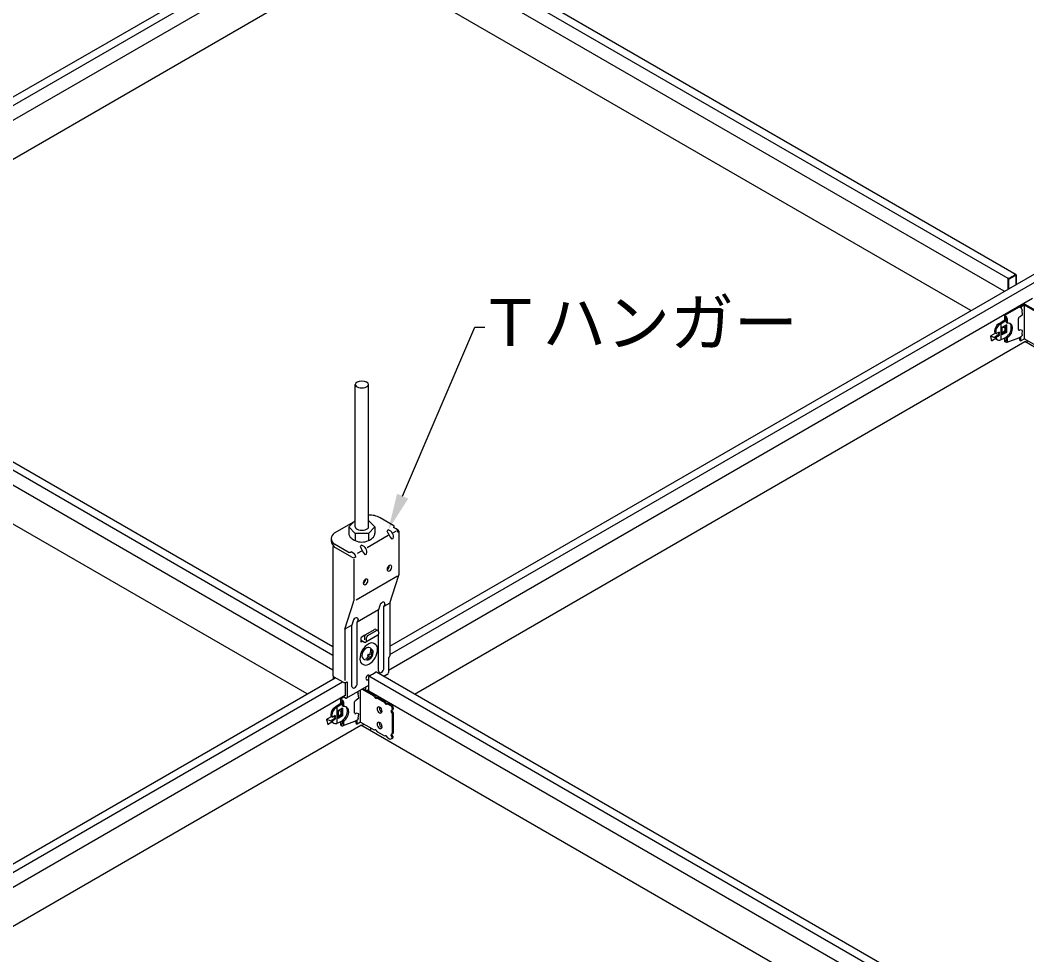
# Model space of a CAD drawing. Units: millimetres, scale not verified. Extents: x -446 to 404, y -405 to 200.
# Drawn here: x -404.64 to -381.04, y 126.57 to 148.47 of the extents above; entities that cross this region are included whole.
import ezdxf
from ezdxf.enums import TextEntityAlignment as Align

# ---------------------------------------------------------------- set-up
doc = ezdxf.new("R2010")
doc.units = ezdxf.units.MM
doc.header["$LTSCALE"] = 2
doc.layers.add('2-C_0', color=134, linetype='Continuous')
doc.layers.add('3-A_○ｱｲｿﾒ図', color=134, linetype='Continuous')
doc.styles.add('ＭＳ ゴシック', font='')
doc.styles.get('ＭＳ ゴシック').set_extended_font_data('MS Gothic')

msp = doc.modelspace()

# ---------------------------------------------------------------- linework, layer by layer
at = {"layer": '2-C_0'}
for p, q in [((-382.356, 141.67), (-396.657, 149.927)), ((-397.918, 132.685), (-412.219, 140.942)), ((-366.793, 132.685), (-381.094, 140.942)), ((-396.788, 136.602), (-396.788, 139.936)), ((-396.475, 136.602), (-396.475, 139.938)), ((-382.356, 123.7), (-396.657, 131.957))]:
    msp.add_line(p, q, dxfattribs=at)
at = {"layer": '3-A_○ｱｲｿﾒ図'}
for p, q in [((-381.297, 142.508), (-404.592, 155.959)), ((-381.481, 142.418), (-404.592, 155.761)), ((-412.022, 142.512), (-397.039, 151.163)), ((-411.806, 142.439), (-396.86, 151.068)), ((-381.572, 142.122), (-396.854, 150.945)), ((-411.751, 142.122), (-396.863, 150.718)), ((-410.962, 141.667), (-396.657, 149.927)), ((-397.315, 133.788), (-420.155, 146.974)), ((-397.315, 133.59), (-420.154, 146.776)), ((-395.977, 133.806), (-379.861, 143.11)), ((-395.977, 133.608), (-379.861, 142.912)), ((-381.487, 142.398), (-381.487, 142.172)), ((-381.473, 142.398), (-381.473, 142.18)), ((-381.305, 142.495), (-381.305, 142.277)), ((-381.292, 142.495), (-381.292, 142.285)), ((-397.315, 133.242), (-412.416, 141.96)), ((-396.007, 133.242), (-380.913, 141.957)), ((-381.222, 141.752), (-381.567, 141.552)), ((-381.171, 141.722), (-381.222, 141.752)), ((-381.122, 141.814), (-381.172, 141.785)), ((-381.155, 141.684), (-381.155, 141.67)), ((-381.144, 141.572), (-381.155, 141.67)), ((-381.1, 141.799), (-381.148, 141.771)), ((-381.1, 141.009), (-381.1, 141.799)), ((-380.784, 141.616), (-381.1, 141.799)), ((-380.761, 141.629), (-381.081, 141.814)), ((-381.705, 141.356), (-381.679, 141.373)), ((-381.679, 141.373), (-381.531, 141.477)), ((-381.655, 141.359), (-381.53, 141.446)), ((-381.567, 141.552), (-381.532, 141.531)), ((-381.567, 141.552), (-381.567, 141.451)), ((-381.567, 141.519), (-381.537, 141.502)), ((-381.531, 141.492), (-381.53, 141.394)), ((-381.501, 141.377), (-381.53, 141.394)), ((-381.503, 141.483), (-381.501, 141.377)), ((-381.24, 141.225), (-381.24, 141.482)), ((-381.202, 141.524), (-381.223, 141.512)), ((-381.144, 141.572), (-381.202, 141.524)), ((-381.776, 141.142), (-381.89, 141.076)), ((-381.798, 141.184), (-381.798, 141.167)), ((-381.798, 141.181), (-381.798, 141.167)), ((-381.788, 141.149), (-381.764, 141.136)), ((-381.774, 141.17), (-381.774, 141.153)), ((-381.774, 141.168), (-381.774, 141.153)), ((-381.694, 141.164), (-381.743, 141.136)), ((-381.725, 141.146), (-381.702, 141.125)), ((-381.718, 141.144), (-381.72, 141.142)), ((-381.718, 141.15), (-381.718, 141.144)), ((-381.718, 141.144), (-381.694, 141.13)), ((-381.694, 141.164), (-381.694, 141.13)), ((-381.681, 141.343), (-381.655, 141.359)), ((-381.655, 141.359), (-381.655, 140.981)), ((-381.524, 141.334), (-381.626, 141.276)), ((-381.626, 141.276), (-381.626, 141.097)), ((-381.626, 141.137), (-381.563, 141.2)), ((-381.548, 141.169), (-381.626, 141.125)), ((-381.524, 141.156), (-381.626, 141.097)), ((-381.619, 141.279), (-381.576, 141.276)), ((-381.563, 141.263), (-381.576, 141.276)), ((-381.563, 141.263), (-381.563, 141.2)), ((-381.548, 141.32), (-381.548, 141.169)), ((-381.524, 141.334), (-381.524, 141.156)), ((-381.202, 141.217), (-381.214, 141.21)), ((-381.144, 141.204), (-381.202, 141.217)), ((-381.155, 141.105), (-381.144, 141.204)), ((-395.4, 132.682), (-381.094, 140.942)), ((-381.89, 141.049), (-381.878, 140.978)), ((-381.772, 141.012), (-381.852, 140.966)), ((-381.705, 141.097), (-381.792, 141.047)), ((-381.705, 141.07), (-381.792, 141.02)), ((-381.754, 140.999), (-381.731, 140.985)), ((-381.694, 141.13), (-381.702, 141.125)), ((-381.696, 141.112), (-381.696, 141.085)), ((-381.678, 140.976), (-381.655, 140.981)), ((-381.53, 141.036), (-381.654, 140.981)), ((-381.654, 140.981), (-381.654, 140.981)), ((-381.567, 140.979), (-381.536, 140.961)), ((-381.53, 141.05), (-381.531, 140.964)), ((-381.501, 141.034), (-381.53, 141.05)), ((-381.24, 141.026), (-381.515, 140.924)), ((-381.501, 141.034), (-381.502, 140.941)), ((-381.24, 141.026), (-381.165, 141.07)), ((-381.206, 140.975), (-381.206, 141.046)), ((-381.206, 140.975), (-381.182, 140.961)), ((-381.182, 140.961), (-381.182, 141.06)), ((-381.1, 141.009), (-381.182, 140.961)), ((-381.155, 141.105), (-381.155, 141.086)), ((-381.1, 141.009), (-380.784, 140.826)), ((-381.071, 140.928), (-381.015, 140.96)), ((-397.274, 136.457), (-396.824, 136.717)), ((-396.94, 136.601), (-396.788, 136.753)), ((-396.326, 136.601), (-396.477, 136.753)), ((-395.883, 136.627), (-396.203, 136.812)), ((-396.94, 136.601), (-396.94, 136.452)), ((-396.94, 136.601), (-396.789, 136.448)), ((-396.479, 136.448), (-396.789, 136.448)), ((-396.789, 136.448), (-396.789, 136.279)), ((-396.479, 136.448), (-396.326, 136.601)), ((-396.479, 136.448), (-396.479, 136.279)), ((-396.326, 136.601), (-396.326, 136.452)), ((-396.037, 136.516), (-396.013, 136.53)), ((-395.832, 136.501), (-395.899, 136.462)), ((-395.892, 136.587), (-395.883, 136.592)), ((-395.83, 136.551), (-395.892, 136.587)), ((-395.781, 136.523), (-395.83, 136.551)), ((-395.788, 136.477), (-395.788, 136.474)), ((-395.781, 136.477), (-395.788, 136.474)), ((-395.768, 136.5), (-395.768, 135.477)), ((-397.35, 136.326), (-397.35, 136.273)), ((-396.957, 136.011), (-397.274, 136.194)), ((-396.014, 136.395), (-396.51, 136.109)), ((-395.917, 136.318), (-395.897, 136.329)), ((-397.315, 136.114), (-397.315, 133.139)), ((-397.306, 136.131), (-397.282, 136.146)), ((-396.865, 135.889), (-397.286, 136.131)), ((-396.889, 136.011), (-396.883, 136.014)), ((-396.821, 135.979), (-396.883, 136.014)), ((-396.642, 136.033), (-396.746, 135.973)), ((-396.664, 136.154), (-396.639, 136.168)), ((-396.544, 135.956), (-396.524, 135.968)), ((-396.824, 135.842), (-396.824, 134.867)), ((-396.779, 135.891), (-396.783, 135.889)), ((-396.779, 135.905), (-396.779, 135.891)), ((-395.8, 135.444), (-396.766, 134.886)), ((-395.977, 134.813), (-395.773, 135.447)), ((-397.033, 134.203), (-396.829, 134.837)), ((-396.211, 134.761), (-396.242, 134.659)), ((-395.977, 134.813), (-396.115, 134.733)), ((-396.096, 134.792), (-396.114, 134.733)), ((-395.977, 134.813), (-395.977, 133.581)), ((-396.242, 134.659), (-396.741, 134.371)), ((-396.242, 134.154), (-396.242, 134.659)), ((-396.114, 133.299), (-396.114, 134.733)), ((-396.869, 134.297), (-397.033, 134.203)), ((-396.837, 134.399), (-396.869, 134.297)), ((-396.869, 132.863), (-396.869, 134.297)), ((-396.723, 134.43), (-396.741, 134.371)), ((-396.741, 132.937), (-396.741, 134.372)), ((-397.033, 134.203), (-397.033, 133.003)), ((-396.563, 134.06), (-396.648, 134.011)), ((-396.542, 134.08), (-396.336, 134.199)), ((-396.256, 134.062), (-396.541, 133.898)), ((-396.496, 134.054), (-396.29, 134.173)), ((-396.303, 134.199), (-396.257, 134.173)), ((-396.242, 133.225), (-396.242, 134.079)), ((-396.241, 134.144), (-396.241, 134.088)), ((-396.648, 133.896), (-396.648, 134.011)), ((-396.648, 133.943), (-396.57, 133.898)), ((-396.607, 133.919), (-396.648, 133.896)), ((-396.571, 134.029), (-396.571, 133.951)), ((-396.526, 133.924), (-396.526, 134.003)), ((-396.421, 133.751), (-396.383, 133.709)), ((-396.568, 133.496), (-396.513, 133.485)), ((-396.007, 133.53), (-396.006, 133.53)), ((-396.007, 133.53), (-396.007, 133.19)), ((-368.16, 116.955), (-396.29, 133.196)), ((-396.037, 133.139), (-396.114, 133.094)), ((-407.11, 127.378), (-397.257, 133.067)), ((-406.932, 127.283), (-397.085, 132.968)), ((-397.296, 133.044), (-397.296, 133.092)), ((-397.074, 132.961), (-397.282, 133.082)), ((-397.021, 132.951), (-397.021, 132.642)), ((-396.992, 132.961), (-396.976, 132.971)), ((-396.475, 132.886), (-396.991, 132.588)), ((-396.976, 132.971), (-396.976, 132.614)), ((-396.475, 133.081), (-396.475, 132.767)), ((-368.16, 116.757), (-396.469, 133.101)), ((-406.934, 126.934), (-397.021, 132.657)), ((-397.034, 132.649), (-397.021, 132.642)), ((-396.718, 132.699), (-396.717, 132.685)), ((-396.706, 132.587), (-396.717, 132.685)), ((-396.663, 132.024), (-396.663, 132.778)), ((-396.346, 132.631), (-396.631, 132.796)), ((-396.323, 132.644), (-396.609, 132.809)), ((-396.545, 132.846), (-396.545, 132.772)), ((-396.523, 132.759), (-396.486, 132.781)), ((-381.572, 124.152), (-396.467, 132.752)), ((-396.46, 132.748), (-396.46, 132.723)), ((-396.391, 132.708), (-396.391, 132.683)), ((-397.242, 132.388), (-397.093, 132.492)), ((-397.218, 132.374), (-397.093, 132.461)), ((-397.057, 132.609), (-397.13, 132.567)), ((-397.13, 132.567), (-397.094, 132.546)), ((-397.13, 132.567), (-397.13, 132.466)), ((-397.13, 132.534), (-397.099, 132.517)), ((-397.094, 132.507), (-397.092, 132.409)), ((-397.063, 132.392), (-397.092, 132.409)), ((-397.02, 132.588), (-397.08, 132.623)), ((-397.065, 132.498), (-397.063, 132.392)), ((-396.803, 132.24), (-396.803, 132.497)), ((-396.765, 132.539), (-396.785, 132.527)), ((-396.706, 132.587), (-396.765, 132.539)), ((-396.27, 132.587), (-396.108, 132.494)), ((-396.248, 132.6), (-396.085, 132.507)), ((-395.957, 132.406), (-396.032, 132.45)), ((-396.01, 132.463), (-395.934, 132.419)), ((-397.361, 132.199), (-397.361, 132.182)), ((-397.361, 132.196), (-397.361, 132.182)), ((-397.35, 132.164), (-397.327, 132.151)), ((-397.337, 132.185), (-397.337, 132.168)), ((-397.337, 132.183), (-397.337, 132.168)), ((-397.257, 132.179), (-397.306, 132.151)), ((-397.28, 132.165), (-397.28, 132.159)), ((-397.267, 132.371), (-397.242, 132.388)), ((-397.257, 132.179), (-397.257, 132.145)), ((-397.243, 132.358), (-397.218, 132.374)), ((-397.218, 132.374), (-397.218, 131.996)), ((-397.087, 132.349), (-397.188, 132.291)), ((-397.188, 132.291), (-397.188, 132.112)), ((-397.188, 132.152), (-397.126, 132.215)), ((-397.111, 132.184), (-397.188, 132.14)), ((-397.087, 132.171), (-397.188, 132.112)), ((-397.182, 132.294), (-397.138, 132.291)), ((-397.126, 132.278), (-397.138, 132.291)), ((-397.126, 132.278), (-397.126, 132.215)), ((-397.111, 132.335), (-397.111, 132.184)), ((-397.087, 132.349), (-397.087, 132.171)), ((-396.765, 132.232), (-396.777, 132.225)), ((-396.706, 132.219), (-396.765, 132.232)), ((-396.717, 132.12), (-396.706, 132.219)), ((-395.922, 132.347), (-395.922, 132.317)), ((-395.922, 132.229), (-395.922, 131.756)), ((-395.899, 132.36), (-395.899, 132.33)), ((-395.899, 132.242), (-395.899, 131.77)), ((-406.877, 126.056), (-396.657, 131.957)), ((-397.338, 132.157), (-397.453, 132.091)), ((-397.453, 132.064), (-397.44, 131.993)), ((-397.334, 132.027), (-397.415, 131.981)), ((-397.267, 132.113), (-397.354, 132.062)), ((-397.267, 132.085), (-397.354, 132.035)), ((-397.317, 132.014), (-397.293, 132)), ((-397.287, 132.161), (-397.264, 132.14)), ((-397.28, 132.159), (-397.283, 132.157)), ((-397.28, 132.159), (-397.257, 132.145)), ((-397.257, 132.145), (-397.265, 132.14)), ((-397.259, 132.127), (-397.259, 132.1)), ((-397.241, 131.991), (-397.218, 131.996)), ((-397.217, 131.996), (-397.216, 131.996)), ((-397.092, 132.051), (-397.216, 131.996)), ((-397.13, 132.035), (-397.13, 131.961)), ((-397.13, 131.994), (-397.099, 131.976)), ((-397.13, 131.961), (-397.093, 131.94)), ((-397.092, 132.066), (-397.094, 131.979)), ((-397.063, 132.049), (-397.092, 132.066)), ((-396.803, 132.041), (-397.077, 131.939)), ((-397.063, 132.049), (-397.065, 131.956)), ((-396.803, 132.041), (-396.727, 132.085)), ((-396.769, 131.99), (-396.769, 132.061)), ((-396.769, 131.99), (-396.745, 131.976)), ((-396.745, 131.976), (-396.745, 132.075)), ((-396.663, 132.024), (-396.745, 131.976)), ((-396.717, 132.12), (-396.718, 132.101)), ((-396.663, 132.024), (-396.346, 131.841)), ((-396.633, 131.943), (-396.578, 131.975)), ((-396.422, 131.85), (-396.444, 131.834)), ((-396.422, 131.85), (-396.422, 131.885)), ((-396.268, 131.796), (-396.105, 131.702)), ((-396.027, 131.657), (-395.984, 131.632)), ((-395.922, 131.668), (-395.922, 131.668)), ((-395.899, 131.681), (-395.899, 131.681))]:
    msp.add_line(p, q, dxfattribs=at)
for points in [[(-395.676, 137.32), (-393.987, 141.282), (-393.747, 141.282)], [(-381.89, 141.049), (-381.89, 141.076), (-381.823, 141.046)], [(-381.567, 141.02), (-381.567, 140.946), (-381.531, 140.925)], [(-397.453, 132.064), (-397.453, 132.091), (-397.385, 132.061)]]:
    msp.add_lwpolyline(points, dxfattribs=at)
for centre, radius, start, end in [((-381.453, 142.398), 0.0343, 112.0257, 180), ((-381.453, 142.398), 0.0206, 112.0257, 180), ((-381.684, 142.969), 0.582, 292.0257, 308.0648), ((-381.684, 142.969), 0.596, 292.0257, 308.0648), ((-381.312, 142.495), 0.0206, 0, 128.0648), ((-381.312, 142.495), 0.0069, 0, 128.0648), ((-381.137, 141.726), 0.0687, 120, 166.5983), ((-381.114, 141.712), 0.0687, 120, 166.5983), ((-381.212, 141.683), 0.0571, 1, 43.2967), ((-381.101, 141.778), 0.0412, 60, 120), ((-381.542, 141.492), 0.0107, 1, 60), ((-381.541, 141.515), 0.019, 60, 66.4236), ((-381.56, 141.482), 0.0571, 1, 60), ((-381.501, 141.222), 0.155, 69.1548, 90), ((-381.511, 141.288), 0.103, 4.707, 50.7577), ((-381.206, 141.482), 0.0343, 120, 180), ((-381.778, 141.167), 0.0206, 180, 240), ((-381.592, 141.184), 0.206, 123.0706, 180), ((-381.754, 141.153), 0.0206, 180, 300), ((-381.568, 141.17), 0.206, 123.0706, 180), ((-381.673, 141.274), 0.266, 302.7685, 4.707), ((-381.645, 141.258), 0.266, 302.7685, 4.707), ((-381.482, 141.271), 0.103, 4.707, 69.1548), ((-381.223, 141.225), 0.0172, 180, 300), ((-381.861, 140.981), 0.0172, 190, 300), ((-381.809, 141.077), 0.0343, 245.7117, 300), ((-381.717, 141.064), 0.0756, 210.478, 240), ((-381.693, 141.05), 0.0756, 192.147, 281.2018), ((-381.713, 141.112), 0.0172, 300, 47), ((-381.713, 141.085), 0.0172, 300, 0), ((-381.535, 140.964), 0.0036, 240, 359), ((-381.521, 140.942), 0.019, 240, 359), ((-381.174, 141.087), 0.019, 300, 359), ((-396.431, 136.418), 0.456, 60, 95.8595), ((-397.198, 136.326), 0.152, 120, 240), ((-396.809, 136.449), 0.131, 178.6357, 235.6636), ((-396.457, 136.449), 0.131, 304.3363, 1.3643), ((-395.352, 136.778), 0.744, 201.0571, 218.9429), ((-396.056, 136.371), 0.164, 345.1782, 74.8218), ((-395.893, 136.61), 0.0206, 300, 60), ((-395.873, 136.477), 0.0855, 0, 60), ((-395.795, 136.5), 0.0263, 300, 60), ((-397.198, 136.273), 0.152, 180, 240), ((-396.621, 136.634), 0.393, 228.2277, 244.591), ((-396.634, 136.61), 0.366, 244.94, 295.06), ((-396.645, 136.634), 0.393, 295.409, 311.7723), ((-397.295, 136.114), 0.0197, 60, 180), ((-396.923, 136.071), 0.0687, 240, 300), ((-396.864, 135.905), 0.0855, 0, 60), ((-395.978, 136.416), 0.744, 201.0571, 218.9429), ((-396.682, 136.01), 0.164, 345.1782, 74.8218), ((-396.824, 135.96), 0.0822, 240, 300), ((-396.004, 135.602), 0.0365, 180, 300), ((-395.931, 135.602), 0.109, 120, 180), ((-396.095, 135.696), 0.109, 300, 0), ((-395.967, 135.665), 0.0365, 0, 120), ((-396.04, 135.665), 0.109, 300, 0), ((-395.867, 135.477), 0.0987, 342.1868, 0), ((-396.564, 135.278), 0.0365, 180, 300), ((-396.655, 135.373), 0.109, 300, 0), ((-396.491, 135.278), 0.109, 120, 180), ((-396.528, 135.341), 0.0365, 0, 120), ((-396.601, 135.341), 0.109, 300, 0), ((-396.923, 134.867), 0.0987, 342.1868, 0), ((-396.111, 134.734), 0.103, 105, 165), ((-396.129, 134.801), 0.0342, 345, 105), ((-396.738, 134.373), 0.103, 105, 165), ((-396.756, 134.439), 0.0342, 345, 105), ((-396.512, 134.029), 0.0592, 120, 180), ((-396.467, 134.003), 0.0592, 120, 180), ((-396.319, 134.171), 0.0329, 60, 120), ((-396.274, 134.144), 0.0329, 0, 120), ((-396.271, 134.088), 0.0296, 300, 0), ((-396.263, 133.5), 0.416, 120, 180), ((-396.555, 133.924), 0.0296, 240, 0), ((-396.402, 133.741), 0.139, 0, 120), ((-396.403, 133.571), 0.228, 120, 180), ((-396.479, 133.703), 0.0759, 39.8744, 120), ((-396.312, 133.516), 0.199, 149.4215, 160.5407), ((-396.425, 133.767), 0.199, 247.77, 257.688), ((-396.405, 133.8), 0.199, 246.7982, 257.9682), ((-396.68, 133.741), 0.416, 300, 0), ((-396.566, 133.665), 0.199, 300, 0), ((-396.651, 133.707), 0.228, 333.5816, 6.0463), ((-396.622, 133.69), 0.228, 337.0087, 7.6342), ((-396.405, 133.8), 0.199, 267.9727, 275.2168), ((-396.576, 133.665), 0.199, 331.1515, 341.5768), ((-396.433, 133.665), 0.0665, 0, 41.8199), ((-396.036, 133.581), 0.0592, 300, 0), ((-396.541, 133.5), 0.139, 180, 300), ((-396.555, 133.571), 0.0759, 180, 260.1256), ((-396.651, 133.707), 0.228, 298.8408, 323.7065), ((-396.622, 133.69), 0.228, 297.4233, 327.4033), ((-396.499, 133.55), 0.0665, 258.1801, 300), ((-396.425, 133.767), 0.199, 268.4516, 276.642), ((-397.249, 133.139), 0.0658, 180, 240), ((-396.446, 133.046), 0.0911, 120, 180), ((-396.476, 133.099), 0.0304, 31.1771, 120), ((-396.441, 133.081), 0.0343, 112.0257, 180), ((-396.672, 133.653), 0.582, 292.0257, 308.0648), ((-396.301, 133.178), 0.0206, 60, 128.0648), ((-396.2, 133.225), 0.0427, 180, 300), ((-396.242, 133.299), 0.128, 300, 0), ((-396.067, 133.19), 0.0592, 300, 0), ((-397.033, 133.033), 0.0822, 240, 300), ((-396.869, 132.937), 0.128, 300, 0), ((-396.507, 133.046), 0.0304, 180, 300), ((-396.537, 133.099), 0.0911, 300, 312.6201), ((-396.826, 132.863), 0.0427, 180, 300), ((-396.775, 132.698), 0.0571, 1, 43.2967), ((-396.477, 132.766), 0.0172, 84.8848, 120), ((-396.458, 132.767), 0.0172, 180, 240), ((-396.332, 132.629), 0.0172, 15.6494, 60), ((-397.105, 132.507), 0.0107, 1, 60), ((-397.104, 132.53), 0.019, 60, 66.4236), ((-397.123, 132.497), 0.0571, 1, 60), ((-397.005, 132.614), 0.0296, 240, 0), ((-396.768, 132.497), 0.0343, 120, 180), ((-396.355, 132.616), 0.0172, 15.6494, 60), ((-396.281, 132.637), 0.0595, 195.6494, 240), ((-396.258, 132.65), 0.0595, 195.6494, 240), ((-396.301, 132.602), 0.0198, 240, 305.8144), ((-396.279, 132.572), 0.0172, 60, 125.8144), ((-396.278, 132.616), 0.0198, 240, 305.8144), ((-396.256, 132.586), 0.0172, 60, 125.8144), ((-396.117, 132.479), 0.0172, 15.6494, 60), ((-396.043, 132.499), 0.0595, 195.6494, 240), ((-396.094, 132.492), 0.0172, 15.6494, 60), ((-396.02, 132.512), 0.0595, 195.6494, 240), ((-396.063, 132.465), 0.0198, 240, 305.8144), ((-396.041, 132.435), 0.0172, 60, 125.8144), ((-396.04, 132.478), 0.0198, 240, 305.8144), ((-396.018, 132.448), 0.0172, 60, 125.8144), ((-395.991, 132.347), 0.0687, 0, 60), ((-395.968, 132.36), 0.0687, 0, 60), ((-397.155, 132.199), 0.206, 123.0706, 180), ((-397.34, 132.182), 0.0206, 180, 240), ((-397.131, 132.185), 0.206, 123.0706, 180), ((-397.316, 132.168), 0.0206, 180, 300), ((-397.236, 132.289), 0.266, 302.7685, 4.707), ((-397.063, 132.237), 0.155, 69.1548, 90), ((-397.207, 132.273), 0.266, 302.7685, 4.707), ((-397.074, 132.303), 0.103, 4.707, 50.7577), ((-397.045, 132.286), 0.103, 4.707, 69.1548), ((-396.785, 132.24), 0.0172, 180, 300), ((-396.237, 132.343), 0.0397, 60, 180), ((-396.157, 132.343), 0.119, 180, 240), ((-396.185, 132.362), 0.0397, 153.1184, 180), ((-396.106, 132.362), 0.119, 180, 240), ((-396.197, 132.275), 0.0397, 240, 0), ((-396.276, 132.275), 0.119, 0, 60), ((-395.89, 132.287), 0.0595, 180, 229.5667), ((-395.929, 132.287), 0.0198, 96.0798, 180), ((-395.932, 132.317), 0.0103, 276.0799, 0), ((-395.939, 132.229), 0.0172, 0, 49.5667), ((-395.907, 132.3), 0.0198, 96.0798, 180), ((-395.867, 132.3), 0.0595, 180, 229.5667), ((-395.91, 132.33), 0.0103, 276.0799, 0), ((-395.917, 132.242), 0.0172, 0, 49.5667), ((-397.423, 131.996), 0.0172, 190, 300), ((-397.371, 132.092), 0.0343, 245.7117, 300), ((-397.279, 132.079), 0.0756, 210.478, 240), ((-397.255, 132.065), 0.0756, 192.147, 281.2018), ((-397.276, 132.127), 0.0172, 300, 47), ((-397.276, 132.1), 0.0172, 300, 0), ((-397.097, 131.979), 0.0036, 240, 359), ((-397.084, 131.957), 0.019, 240, 359), ((-396.737, 132.102), 0.019, 300, 359), ((-396.237, 131.983), 0.0397, 60, 180), ((-396.157, 131.983), 0.119, 180, 240), ((-396.185, 132.001), 0.0397, 153.1184, 180), ((-396.106, 132.001), 0.119, 180, 240), ((-396.276, 131.914), 0.119, 0, 60), ((-396.338, 131.856), 0.0172, 240, 309.7298), ((-396.314, 131.828), 0.0198, 60, 129.7297), ((-396.334, 131.793), 0.0595, 13.2001, 60), ((-396.259, 131.811), 0.0172, 193.2001, 238.6063), ((-396.197, 131.914), 0.0397, 240, 0), ((-396.096, 131.717), 0.0172, 240, 309.7298), ((-396.073, 131.688), 0.0198, 60, 129.7297), ((-396.093, 131.654), 0.0595, 13.2001, 60), ((-395.89, 131.726), 0.0595, 180, 229.5667), ((-395.929, 131.726), 0.0198, 96.0798, 180), ((-395.932, 131.756), 0.0103, 276.0799, 0), ((-395.907, 131.74), 0.0198, 96.0798, 180), ((-395.867, 131.74), 0.0595, 180, 229.5667), ((-395.91, 131.77), 0.0103, 276.0799, 0), ((-395.917, 131.681), 0.0172, 0, 49.5667), ((-396.018, 131.671), 0.0172, 193.2001, 238.6063), ((-395.963, 131.668), 0.0412, 240, 0), ((-395.941, 131.681), 0.0412, 281.4048, 0), ((-395.939, 131.668), 0.0172, 0, 49.5667)]:
    msp.add_arc(centre, radius, start, end, dxfattribs=at)
for centre, major_axis, start_param, end_param in [((-396.632, 139.936), (-0.157, -0.002), 3.141593, 6.283185), ((-396.632, 139.938), (-0.157, 0), 6.283185, 9.424778), ((-396.632, 136.602), (-0.157, 0), 6.283185, 9.424778)]:
    msp.add_ellipse(centre, major_axis=major_axis, ratio=0.5, start_param=start_param, end_param=end_param, dxfattribs=at)
msp.add_solid([(-395.808, 137.376), (-395.544, 137.264), (-396.013, 136.53)], dxfattribs=at)

# ---------------------------------------------------------------- texts
at = {"layer": '3-A_○ｱｲｿﾒ図', "style": 'ＭＳ ゴシック'}
msp.add_text('Ｔハンガー', height=1.098, dxfattribs=at).set_placement((-393.9, 140.511), align=Align.BOTTOM_LEFT)

doc.saveas('drawing.dxf')
